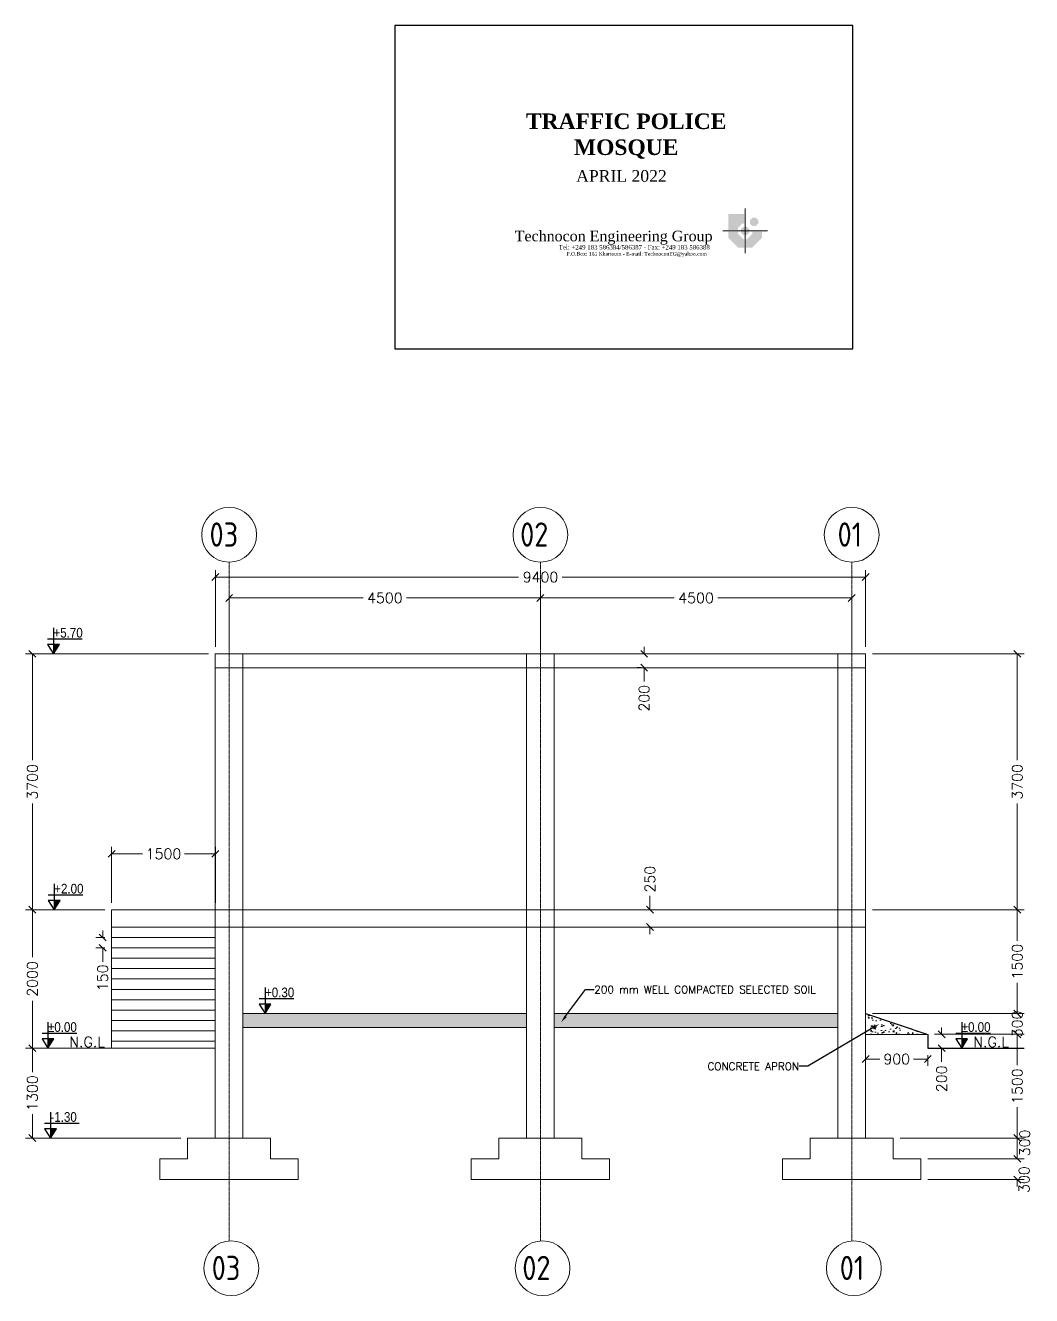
# Model space of a CAD drawing. Header units: millimetres. Extents: x 5119 to 442966, y -339486 to 193490.
# Drawn here: x 5624 to 20171, y 130711 to 149072 of the extents above; entities that cross this region are included whole.
import ezdxf
from ezdxf import colors
from ezdxf.entities.mleader import LeaderData, LeaderLine
from ezdxf.math import Vec2, Vec3

# ---------------------------------------------------------------- set-up
doc = ezdxf.new("R2010")
doc.units = ezdxf.units.MM
doc.header["$LTSCALE"] = 10
doc.header["$PDMODE"] = 34
doc.linetypes.add('ACAD_ISO10W100', pattern=[18, 12, -3, 0, -3])
for name, color, linetype in [('A-TEXT', 7, 'Continuous'), ('BINA', 7, 'Continuous'), ('LABLE', 5, 'Continuous')]:
    doc.layers.add(name, color=color, linetype=linetype)
for name, color, linetype, lineweight in [('KOT-20', 2, 'Continuous', 20), ('KOT-30', 3, 'Continuous', 0), ('S-COLS', 52, 'Continuous', 9), ('STR-CONC_IN_SEC', 7, 'Continuous', 15), ('STR-DIM', 1, 'Continuous', 9), ('STR-GRID', 248, 'Continuous', 9), ('STR-HATCH', 4, 'Continuous', 9), ('STR-TEXT', 7, 'Continuous', 9)]:
    doc.layers.add(name, color=color, linetype=linetype, lineweight=lineweight)
doc.layers.add('VPORT', color=3, linetype='Continuous', plot=False)
doc.styles.add('ARİEL TUR', font='arial.ttf', dxfattribs={"width": 0.85})
doc.styles.add('MINA_MM', font='romans.shx', dxfattribs={"height": 200})
doc.styles.add('MINA_MM_ANNOT_PLAN', font='dim.shx', dxfattribs={"height": 350})
doc.styles.add('MINA_MM_S', font='romans.shx', dxfattribs={"height": 150})
doc.styles.add('MINA_MM_X-SEC_SMALLER', font='romans.shx', dxfattribs={"height": 75, "bigfont": '@extfont2.shx'})
doc.styles.add('MZBI', font='times.ttf', dxfattribs={"height": 0.35})
doc.styles.add('MZBOLT', font='times.ttf', dxfattribs={"height": 0.5})
doc.dimstyles.new('MINA_MM_S', dxfattribs={"dimtxt": 150, "dimasz": 100, "dimexe": 100, "dimexo": 100, "dimgap": 50, "dimtad": 0, "dimdec": 0, "dimzin": 0, "dimdsep": 46, "dimtxsty": 'MINA_MM_S', "dimblk": 'OBLIQUE', "dimcen": 0.09, "dimclrd": 256, "dimclre": 256, "dimclrt": 7, "dimadec": 0, "dimazin": 0, "dimtfac": 1, "dimtdec": 0, "dimtix": 1, "dimtofl": 0, "dimtmove": 0, "dimatfit": 0, "dimfxl": 1, "dimtolj": 1, "dimtzin": 0, "dimlwd": -1, "dimlwe": -1, "dimarcsym": 0})

# ---------------------------------------------------------------- blocks, each defined once
blk = doc.blocks.new('A$C5A6E080A')
h = blk.add_hatch(color=0)
h.paths.add_polyline_path([(9.26, 8.62), (8.62, 9.26), (7.72, 9.26), (7.09, 8.62), (7.09, 7.72), (7.72, 7.09), (8.62, 7.09), (9.26, 7.72)])
h.paths.add_polyline_path([(6.92, 6.29), (6.29, 6.92), (5.84, 6.92), (5.84, 5.84), (6.92, 5.84)])
h.paths.add_polyline_path([(5.84, 6.92), (5.39, 6.92), (4.75, 6.29), (4.75, 5.84), (5.84, 5.84)])
h.paths.add_polyline_path([(5.84, 5.84), (4.75, 5.84), (4.75, 5.39), (5.39, 4.75), (5.84, 4.75)])
h.paths.add_polyline_path([(6.92, 5.39), (6.92, 5.84), (5.84, 5.84), (5.84, 4.75), (6.29, 4.75)])
h.paths.add_polyline_path([(10.22, 4.02), (10.22, 5.62), (7.72, 5.62), (7.72, 5.06), (6.29, 3.62), (6.06, 3.62), (6.06, 1.45), (7.66, 1.45)])
h.paths.add_polyline_path([(5.62, 3.62), (5.39, 3.62), (3.95, 5.06), (3.95, 5.62), (1.45, 5.62), (1.45, 4.02), (4.02, 1.45), (5.62, 1.45)])
h.paths.add_polyline_path([(5.06, 7.72), (5.62, 7.72), (5.62, 10.22), (4.02, 10.22), (1.45, 10.22), (1.45, 6.06), (3.95, 6.06), (3.95, 6.62)])
at = {"lineweight": 5}
for p, q in [((5.84, 11.68), (5.84, 0)), ((0, 5.84), (11.68, 5.84))]:
    blk.add_line(p, q, dxfattribs=at)
blk = doc.blocks.new('TEG')
at = {"color": 0, "xscale": 0.1101681463324624, "yscale": 0.1101681463324624, "zscale": 0.1101681463324624}
blk.add_blockref('A$C5A6E080A', (870.503, 200.47), dxfattribs=at)
at = {"layer": 'LABLE', "color": 0, "style": 'MZBI'}
blk.add_text('Technocon Engineering Group ', height=0.3044, dxfattribs=at).set_placement((864.515, 200.814))
at = {"layer": 'LABLE', "style": 'MZBOLT'}
for s, height, p in [('Tel: +249 183 586384/586387 - Fax: +249 183 586388', 0.12866, (865.782, 200.578)), ('P.O.Box: 165 Khartoum - E-mail: TechnoconEG@yahoo.com', 0.10582, (866.006, 200.401))]:
    blk.add_text(s, height=height, dxfattribs=at).set_placement(p)
blk = doc.blocks.new('_Oblique')
at = {"color": 0, "linetype": 'ByBlock', "lineweight": -2}
blk.add_line((-0.5, -0.5), (0.5, 0.5), dxfattribs=at)
blk = doc.blocks.new('*D314')
at = {"layer": 'Defpoints', "color": 0, "ltscale": 10, "transparency": 16777216}
for p in [(17770, 141098), (8370, 139988), (17770, 139988)]:
    blk.add_point(p, dxfattribs=at)
at = {"layer": 'STR-DIM', "ltscale": 10, "transparency": 16777216}
for p, q in [((8370, 140088), (8370, 141198)), ((17770, 140088), (17770, 141198)), ((8370, 141098), (12755, 141098)), ((17770, 141098), (13384, 141098))]:
    blk.add_line(p, q, dxfattribs=at)
at = {"layer": 'STR-DIM', "ltscale": 10, "transparency": 16777216, "xscale": 100, "yscale": 100, "zscale": 100, "rotation": 180}
blk.add_blockref('_Oblique', (8370, 141098), dxfattribs=at)
at = {"layer": 'STR-DIM', "ltscale": 10, "transparency": 16777216, "xscale": 100, "yscale": 100, "zscale": 100}
blk.add_blockref('_Oblique', (17770, 141098), dxfattribs=at)
at = {"layer": 'STR-DIM', "color": 7, "ltscale": 10, "transparency": 16777216, "insert": (13070, 141098), "char_height": 150, "attachment_point": 5, "style": 'MINA_MM_S'}
blk.add_mtext('\\A1;9400', dxfattribs=at)
blk = doc.blocks.new('*D315')
at = {"layer": 'Defpoints', "color": 0, "ltscale": 10, "transparency": 16777216}
for p in [(17770, 139988), (17770, 136288), (19963, 136288)]:
    blk.add_point(p, dxfattribs=at)
at = {"layer": 'STR-DIM', "ltscale": 10, "transparency": 16777216}
for p, q in [((17870, 139988), (20063, 139988)), ((19963, 139988), (19963, 138452)), ((19963, 136288), (19963, 137823)), ((17870, 136288), (20063, 136288))]:
    blk.add_line(p, q, dxfattribs=at)
at = {"layer": 'STR-DIM', "ltscale": 10, "transparency": 16777216, "xscale": 100, "yscale": 100, "zscale": 100}
for p, rotation in [((19963, 139988), 90), ((19963, 136288), 270)]:
    blk.add_blockref('_Oblique', p, dxfattribs=dict(at, rotation=rotation))
at = {"layer": 'STR-DIM', "color": 7, "ltscale": 10, "transparency": 16777216, "insert": (19963, 138138), "char_height": 150, "attachment_point": 5, "rotation": 90, "style": 'MINA_MM_S'}
blk.add_mtext('\\A1;3700', dxfattribs=at)
blk = doc.blocks.new('*D316')
at = {"layer": 'Defpoints', "color": 0, "ltscale": 10, "transparency": 16777216}
for p in [(17770, 136288), (17770, 134788), (19963, 134788)]:
    blk.add_point(p, dxfattribs=at)
at = {"layer": 'STR-DIM', "ltscale": 10, "transparency": 16777216}
for p, q in [((17870, 136288), (20063, 136288)), ((19963, 136288), (19963, 135841)), ((19963, 134788), (19963, 135234)), ((17870, 134788), (20063, 134788))]:
    blk.add_line(p, q, dxfattribs=at)
at = {"layer": 'STR-DIM', "ltscale": 10, "transparency": 16777216, "xscale": 100, "yscale": 100, "zscale": 100}
for p, rotation in [((19963, 136288), 90), ((19963, 134788), 270)]:
    blk.add_blockref('_Oblique', p, dxfattribs=dict(at, rotation=rotation))
at = {"layer": 'STR-DIM', "color": 7, "ltscale": 10, "transparency": 16777216, "insert": (19963, 135538), "char_height": 150, "attachment_point": 5, "rotation": 90, "style": 'MINA_MM_S'}
blk.add_mtext('\\A1;1500', dxfattribs=at)
blk = doc.blocks.new('*D317')
at = {"layer": 'Defpoints', "color": 0, "ltscale": 10, "transparency": 16777216}
for p in [(17770, 134788), (18669, 134488), (19963, 134488)]:
    blk.add_point(p, dxfattribs=at)
at = {"layer": 'STR-DIM', "ltscale": 10, "transparency": 16777216}
for p, q in [((17870, 134788), (20063, 134788)), ((19963, 134788), (19963, 134888)), ((18769, 134488), (20063, 134488)), ((19963, 134488), (19963, 134388))]:
    blk.add_line(p, q, dxfattribs=at)
at = {"layer": 'STR-DIM', "ltscale": 10, "transparency": 16777216, "xscale": 100, "yscale": 100, "zscale": 100}
for p, rotation in [((19963, 134788), 270), ((19963, 134488), 90)]:
    blk.add_blockref('_Oblique', p, dxfattribs=dict(at, rotation=rotation))
at = {"layer": 'STR-DIM', "color": 7, "ltscale": 10, "transparency": 16777216, "insert": (19963, 134638), "char_height": 150, "attachment_point": 5, "rotation": 90, "style": 'MINA_MM_S'}
blk.add_mtext('\\A1;300', dxfattribs=at)
blk = doc.blocks.new('*D318')
at = {"layer": 'Defpoints', "color": 0, "ltscale": 10, "transparency": 16777216}
for p in [(18669, 134488), (18170, 132988), (19963, 132988)]:
    blk.add_point(p, dxfattribs=at)
at = {"layer": 'STR-DIM', "ltscale": 10, "transparency": 16777216}
for p, q in [((18769, 134488), (20063, 134488)), ((19963, 134488), (19963, 134041)), ((19963, 132988), (19963, 133434)), ((18270, 132988), (20063, 132988))]:
    blk.add_line(p, q, dxfattribs=at)
at = {"layer": 'STR-DIM', "ltscale": 10, "transparency": 16777216, "xscale": 100, "yscale": 100, "zscale": 100}
for p, rotation in [((19963, 134488), 90), ((19963, 132988), 270)]:
    blk.add_blockref('_Oblique', p, dxfattribs=dict(at, rotation=rotation))
at = {"layer": 'STR-DIM', "color": 7, "ltscale": 10, "transparency": 16777216, "insert": (19963, 133738), "char_height": 150, "attachment_point": 5, "rotation": 90, "style": 'MINA_MM_S'}
blk.add_mtext('\\A1;1500', dxfattribs=at)
blk = doc.blocks.new('*D319')
at = {"layer": 'Defpoints', "color": 0, "ltscale": 10, "transparency": 16777216}
for p in [(18170, 132988), (18570, 132688), (19963, 132688)]:
    blk.add_point(p, dxfattribs=at)
at = {"layer": 'STR-DIM', "ltscale": 10, "transparency": 16777216}
for p, q in [((18270, 132988), (20063, 132988)), ((19963, 132988), (19963, 132688)), ((18670, 132688), (20063, 132688))]:
    blk.add_line(p, q, dxfattribs=at)
at = {"layer": 'STR-DIM', "ltscale": 10, "transparency": 16777216, "xscale": 100, "yscale": 100, "zscale": 100}
for p, rotation in [((19963, 132988), 90), ((19963, 132688), 270)]:
    blk.add_blockref('_Oblique', p, dxfattribs=dict(at, rotation=rotation))
at = {"layer": 'STR-DIM', "color": 7, "ltscale": 10, "transparency": 16777216, "insert": (20072, 132918), "char_height": 150, "attachment_point": 5, "rotation": 90, "style": 'MINA_MM_S'}
blk.add_mtext('\\A1;300', dxfattribs=at)
blk = doc.blocks.new('*D320')
at = {"layer": 'Defpoints', "color": 0, "ltscale": 10, "transparency": 16777216}
for p in [(18570, 132688), (18570, 132388), (19963, 132388)]:
    blk.add_point(p, dxfattribs=at)
at = {"layer": 'STR-DIM', "ltscale": 10, "transparency": 16777216}
for p, q in [((19963, 132688), (19963, 132788)), ((18670, 132688), (20063, 132688)), ((18670, 132388), (20063, 132388)), ((19963, 132388), (19963, 132288))]:
    blk.add_line(p, q, dxfattribs=at)
at = {"layer": 'STR-DIM', "ltscale": 10, "transparency": 16777216, "xscale": 100, "yscale": 100, "zscale": 100}
for p, rotation in [((19963, 132688), 270), ((19963, 132388), 90)]:
    blk.add_blockref('_Oblique', p, dxfattribs=dict(at, rotation=rotation))
at = {"layer": 'STR-DIM', "color": 7, "ltscale": 10, "transparency": 16777216, "insert": (20063, 132388), "char_height": 150, "attachment_point": 5, "rotation": 90, "style": 'MINA_MM_S'}
blk.add_mtext('\\A1;300', dxfattribs=at)
blk = doc.blocks.new('KOTK5')
at = {"layer": 'BINA', "linetype": 'Continuous'}
blk.add_line((-0.23, 0.33), (1.108, 0.33), dxfattribs=at)
blk.add_lwpolyline([(0, 0.75), (0, -0.25), (0.23, 0.11), (-0.23, 0.11), (0, -0.25)], dxfattribs=at)
at = {"layer": 'BINA', "color": 1, "linetype": 'Continuous', "lineweight": 9}
blk.add_solid([(0, 0.11), (0, -0.25), (0.23, 0.11)], dxfattribs=at)
blk = doc.blocks.new('*D323')
at = {"layer": 'Defpoints', "color": 0, "ltscale": 10, "transparency": 16777216}
for p in [(6442, 134288), (5724, 132988), (7970, 132988)]:
    blk.add_point(p, dxfattribs=at)
at = {"layer": 'STR-DIM', "ltscale": 10, "transparency": 16777216}
for p, q in [((6342, 134288), (5624, 134288)), ((5724, 134288), (5724, 133941)), ((5724, 132988), (5724, 133334)), ((7870, 132988), (5624, 132988))]:
    blk.add_line(p, q, dxfattribs=at)
at = {"layer": 'STR-DIM', "ltscale": 10, "transparency": 16777216, "xscale": 100, "yscale": 100, "zscale": 100}
for p, rotation in [((5724, 134288), 90), ((5724, 132988), 270)]:
    blk.add_blockref('_Oblique', p, dxfattribs=dict(at, rotation=rotation))
at = {"layer": 'STR-DIM', "color": 7, "ltscale": 10, "transparency": 16777216, "insert": (5724, 133638), "char_height": 150, "attachment_point": 5, "rotation": 90, "style": 'MINA_MM_S'}
blk.add_mtext('\\A1;1300', dxfattribs=at)
blk = doc.blocks.new('*D324')
at = {"layer": 'Defpoints', "color": 0, "ltscale": 10, "transparency": 16777216}
for p in [(5724, 136288), (6870, 136288), (6442, 134288)]:
    blk.add_point(p, dxfattribs=at)
at = {"layer": 'STR-DIM', "ltscale": 10, "transparency": 16777216}
for p, q in [((6770, 136288), (5624, 136288)), ((5724, 136288), (5724, 135602)), ((5724, 134288), (5724, 134973)), ((6342, 134288), (5624, 134288))]:
    blk.add_line(p, q, dxfattribs=at)
at = {"layer": 'STR-DIM', "ltscale": 10, "transparency": 16777216, "xscale": 100, "yscale": 100, "zscale": 100}
for p, rotation in [((5724, 136288), 90), ((5724, 134288), 270)]:
    blk.add_blockref('_Oblique', p, dxfattribs=dict(at, rotation=rotation))
at = {"layer": 'STR-DIM', "color": 7, "ltscale": 10, "transparency": 16777216, "insert": (5724, 135288), "char_height": 150, "attachment_point": 5, "rotation": 90, "style": 'MINA_MM_S'}
blk.add_mtext('\\A1;2000', dxfattribs=at)
blk = doc.blocks.new('*D325')
at = {"layer": 'Defpoints', "color": 0, "ltscale": 10, "transparency": 16777216}
for p in [(5724, 139988), (8370, 139988), (6870, 136288)]:
    blk.add_point(p, dxfattribs=at)
at = {"layer": 'STR-DIM', "ltscale": 10, "transparency": 16777216}
for p, q in [((8270, 139988), (5624, 139988)), ((5724, 139988), (5724, 138452)), ((5724, 136288), (5724, 137823)), ((6770, 136288), (5624, 136288))]:
    blk.add_line(p, q, dxfattribs=at)
at = {"layer": 'STR-DIM', "ltscale": 10, "transparency": 16777216, "xscale": 100, "yscale": 100, "zscale": 100}
for p, rotation in [((5724, 139988), 90), ((5724, 136288), 270)]:
    blk.add_blockref('_Oblique', p, dxfattribs=dict(at, rotation=rotation))
at = {"layer": 'STR-DIM', "color": 7, "ltscale": 10, "transparency": 16777216, "insert": (5724, 138138), "char_height": 150, "attachment_point": 5, "rotation": 90, "style": 'MINA_MM_S'}
blk.add_mtext('\\A1;3700', dxfattribs=at)
blk = doc.blocks.new('*D326')
at = {"layer": 'Defpoints', "color": 0, "ltscale": 10, "transparency": 16777216}
for p in [(6870, 137097), (6870, 136288), (8370, 136288)]:
    blk.add_point(p, dxfattribs=at)
at = {"layer": 'STR-DIM', "ltscale": 10, "transparency": 16777216}
for p, q in [((6870, 136388), (6870, 137197)), ((8370, 136388), (8370, 137197)), ((6870, 137097), (7316, 137097)), ((8370, 137097), (7923, 137097))]:
    blk.add_line(p, q, dxfattribs=at)
at = {"layer": 'STR-DIM', "ltscale": 10, "transparency": 16777216, "xscale": 100, "yscale": 100, "zscale": 100, "rotation": 180}
blk.add_blockref('_Oblique', (6870, 137097), dxfattribs=at)
at = {"layer": 'STR-DIM', "ltscale": 10, "transparency": 16777216, "xscale": 100, "yscale": 100, "zscale": 100}
blk.add_blockref('_Oblique', (8370, 137097), dxfattribs=at)
at = {"layer": 'STR-DIM', "color": 7, "ltscale": 10, "transparency": 16777216, "insert": (7620, 137097), "char_height": 150, "attachment_point": 5, "style": 'MINA_MM_S'}
blk.add_mtext('\\A1;1500', dxfattribs=at)
blk = doc.blocks.new('*D327')
at = {"layer": 'Defpoints', "color": 0, "ltscale": 10, "transparency": 16777216}
for p in [(14628, 139988), (14569, 139788), (14628, 139788)]:
    blk.add_point(p, dxfattribs=at)
at = {"layer": 'STR-DIM', "ltscale": 10, "transparency": 16777216}
for p, q in [((14528, 139988), (14469, 139988)), ((14569, 139988), (14569, 140088)), ((14528, 139788), (14469, 139788)), ((14569, 139788), (14569, 139588))]:
    blk.add_line(p, q, dxfattribs=at)
at = {"layer": 'STR-DIM', "ltscale": 10, "transparency": 16777216, "xscale": 100, "yscale": 100, "zscale": 100}
for p, rotation in [((14569, 139988), 270), ((14569, 139788), 90)]:
    blk.add_blockref('_Oblique', p, dxfattribs=dict(at, rotation=rotation))
at = {"layer": 'STR-DIM', "color": 7, "ltscale": 10, "transparency": 16777216, "insert": (14569, 139345), "char_height": 150, "attachment_point": 5, "rotation": 90, "style": 'MINA_MM_S'}
blk.add_mtext('\\A1;200', dxfattribs=at)
blk = doc.blocks.new('*D328')
at = {"layer": 'Defpoints', "color": 0, "ltscale": 10, "transparency": 16777216}
for p in [(14534, 136288), (14534, 136038), (14653, 136038)]:
    blk.add_point(p, dxfattribs=at)
at = {"layer": 'STR-DIM', "ltscale": 10, "transparency": 16777216}
for p, q in [((14653, 136288), (14653, 136488)), ((14634, 136288), (14753, 136288)), ((14634, 136038), (14753, 136038)), ((14653, 136038), (14653, 135938))]:
    blk.add_line(p, q, dxfattribs=at)
at = {"layer": 'STR-DIM', "ltscale": 10, "transparency": 16777216, "xscale": 100, "yscale": 100, "zscale": 100}
for p, rotation in [((14653, 136288), 270), ((14653, 136038), 90)]:
    blk.add_blockref('_Oblique', p, dxfattribs=dict(at, rotation=rotation))
at = {"layer": 'STR-DIM', "color": 7, "ltscale": 10, "transparency": 16777216, "insert": (14653, 136730), "char_height": 150, "attachment_point": 5, "rotation": 90, "style": 'MINA_MM_S'}
blk.add_mtext('\\A1;250', dxfattribs=at)
blk = doc.blocks.new('*D329')
at = {"layer": 'Defpoints', "color": 0, "ltscale": 10, "transparency": 16777216}
for p in [(6870, 135888), (6741, 135738), (6870, 135738)]:
    blk.add_point(p, dxfattribs=at)
at = {"layer": 'STR-DIM', "ltscale": 10, "transparency": 16777216}
for p, q in [((6770, 135888), (6641, 135888)), ((6741, 135888), (6741, 135988)), ((6770, 135738), (6641, 135738)), ((6741, 135738), (6741, 135538))]:
    blk.add_line(p, q, dxfattribs=at)
at = {"layer": 'STR-DIM', "ltscale": 10, "transparency": 16777216, "xscale": 100, "yscale": 100, "zscale": 100}
for p, rotation in [((6741, 135888), 270), ((6741, 135738), 90)]:
    blk.add_blockref('_Oblique', p, dxfattribs=dict(at, rotation=rotation))
at = {"layer": 'STR-DIM', "color": 7, "ltscale": 10, "transparency": 16777216, "insert": (6741, 135305), "char_height": 150, "attachment_point": 5, "rotation": 90, "style": 'MINA_MM_S'}
blk.add_mtext('\\A1;150', dxfattribs=at)
blk = doc.blocks.new('*D330')
at = {"layer": 'Defpoints', "color": 0, "ltscale": 10, "transparency": 16777216}
for p in [(17770, 134288), (18670, 134288), (17770, 134130)]:
    blk.add_point(p, dxfattribs=at)
at = {"layer": 'STR-DIM', "ltscale": 10, "transparency": 16777216}
for p, q in [((17770, 134188), (17770, 134030)), ((17770, 134130), (17977, 134130)), ((18670, 134130), (18462, 134130)), ((18670, 134188), (18670, 134030))]:
    blk.add_line(p, q, dxfattribs=at)
at = {"layer": 'STR-DIM', "ltscale": 10, "transparency": 16777216, "xscale": 100, "yscale": 100, "zscale": 100, "rotation": 180}
blk.add_blockref('_Oblique', (17770, 134130), dxfattribs=at)
at = {"layer": 'STR-DIM', "ltscale": 10, "transparency": 16777216, "xscale": 100, "yscale": 100, "zscale": 100}
blk.add_blockref('_Oblique', (18670, 134130), dxfattribs=at)
at = {"layer": 'STR-DIM', "color": 7, "ltscale": 10, "transparency": 16777216, "insert": (18220, 134130), "char_height": 150, "attachment_point": 5, "style": 'MINA_MM_S'}
blk.add_mtext('\\A1;900', dxfattribs=at)
blk = doc.blocks.new('*D331')
at = {"layer": 'Defpoints', "color": 0, "ltscale": 10, "transparency": 16777216}
for p in [(13070, 140796), (13070, 139988), (17570, 139988)]:
    blk.add_point(p, dxfattribs=at)
at = {"layer": 'STR-DIM', "ltscale": 10, "transparency": 16777216}
for p, q in [((13070, 140088), (13070, 140896)), ((17570, 140088), (17570, 140896)), ((13070, 140796), (15005, 140796)), ((17570, 140796), (15634, 140796))]:
    blk.add_line(p, q, dxfattribs=at)
at = {"layer": 'STR-DIM', "ltscale": 10, "transparency": 16777216, "xscale": 100, "yscale": 100, "zscale": 100, "rotation": 180}
blk.add_blockref('_Oblique', (13070, 140796), dxfattribs=at)
at = {"layer": 'STR-DIM', "ltscale": 10, "transparency": 16777216, "xscale": 100, "yscale": 100, "zscale": 100}
blk.add_blockref('_Oblique', (17570, 140796), dxfattribs=at)
at = {"layer": 'STR-DIM', "color": 7, "ltscale": 10, "transparency": 16777216, "insert": (15320, 140796), "char_height": 150, "attachment_point": 5, "style": 'MINA_MM_S'}
blk.add_mtext('\\A1;4500', dxfattribs=at)
blk = doc.blocks.new('*D332')
at = {"layer": 'Defpoints', "color": 0, "ltscale": 10, "transparency": 16777216}
for p in [(8570, 140796), (8570, 139988), (13070, 139988)]:
    blk.add_point(p, dxfattribs=at)
at = {"layer": 'STR-DIM', "ltscale": 10, "transparency": 16777216}
for p, q in [((8570, 140088), (8570, 140896)), ((13070, 140088), (13070, 140896)), ((8570, 140796), (10505, 140796)), ((13070, 140796), (11134, 140796))]:
    blk.add_line(p, q, dxfattribs=at)
at = {"layer": 'STR-DIM', "ltscale": 10, "transparency": 16777216, "xscale": 100, "yscale": 100, "zscale": 100, "rotation": 180}
blk.add_blockref('_Oblique', (8570, 140796), dxfattribs=at)
at = {"layer": 'STR-DIM', "ltscale": 10, "transparency": 16777216, "xscale": 100, "yscale": 100, "zscale": 100}
blk.add_blockref('_Oblique', (13070, 140796), dxfattribs=at)
at = {"layer": 'STR-DIM', "color": 7, "ltscale": 10, "transparency": 16777216, "insert": (10820, 140796), "char_height": 150, "attachment_point": 5, "style": 'MINA_MM_S'}
blk.add_mtext('\\A1;4500', dxfattribs=at)
blk = doc.blocks.new('*D333')
at = {"layer": 'Defpoints', "color": 0, "ltscale": 10, "transparency": 16777216}
for p in [(18670, 134488), (18670, 134288), (18869, 134288)]:
    blk.add_point(p, dxfattribs=at)
at = {"layer": 'STR-DIM', "ltscale": 10, "transparency": 16777216}
for p, q in [((18869, 134488), (18869, 134588)), ((18770, 134488), (18969, 134488)), ((18770, 134288), (18969, 134288)), ((18869, 134288), (18869, 134088))]:
    blk.add_line(p, q, dxfattribs=at)
at = {"layer": 'STR-DIM', "ltscale": 10, "transparency": 16777216, "xscale": 100, "yscale": 100, "zscale": 100}
for p, rotation in [((18869, 134488), 270), ((18869, 134288), 90)]:
    blk.add_blockref('_Oblique', p, dxfattribs=dict(at, rotation=rotation))
at = {"layer": 'STR-DIM', "color": 7, "ltscale": 10, "transparency": 16777216, "insert": (18869, 133845), "char_height": 150, "attachment_point": 5, "rotation": 90, "style": 'MINA_MM_S'}
blk.add_mtext('\\A1;200', dxfattribs=at)

msp = doc.modelspace()

# ---------------------------------------------------------------- hatches: boundary and pattern name
at = {"layer": 'STR-HATCH', "ltscale": 10}
h = msp.add_hatch(dxfattribs=at)
h.set_pattern_fill('AR-SAND', color=256)
h.paths.add_polyline_path([(13269.5, 134787.6), (13269.5, 134587.6), (17369.5, 134587.6), (17369.5, 134787.6)])
h.paths.add_polyline_path([(12869.5, 134587.6), (12869.5, 134787.6), (8769.5, 134787.6), (8769.5, 134587.6)])
h = msp.add_hatch(dxfattribs=at)
h.set_pattern_fill('AR-CONC', color=256)
h.paths.add_polyline_path([(18669.3, 134487.6), (17769.5, 134787.6), (17769.5, 134487.6)])

# ---------------------------------------------------------------- linework, layer by layer
msp.add_lwpolyline([(17586.1, 144396.9), (17586.1, 149071.9), (10967.1, 149071.9), (10967.1, 144396.9)], close=True)
at = {"layer": 'S-COLS', "ltscale": 10}
for points in [[(8369.5, 139987.6), (8369.5, 132987.6)], [(8769.5, 139987.6), (8769.5, 132987.6)], [(12869.5, 139987.6), (12869.5, 132987.6)], [(13269.5, 139987.6), (13269.5, 132987.6)], [(17369.5, 139987.6), (17369.5, 132987.6)], [(17769.5, 139987.6), (17769.5, 132987.6)]]:
    msp.add_lwpolyline(points, dxfattribs=at)
at = {"layer": 'STR-CONC_IN_SEC', "ltscale": 10}
for p, q in [((6869.5, 136037.6), (6869.5, 134287.6)), ((6869.5, 135887.6), (8369.5, 135887.6)), ((6869.5, 135737.6), (8369.5, 135737.6)), ((6869.5, 135587.6), (8369.5, 135587.6)), ((6869.5, 135437.6), (8369.5, 135437.6)), ((6869.5, 135287.6), (8369.5, 135287.6)), ((6869.5, 135137.6), (8369.5, 135137.6)), ((6869.5, 134987.6), (8369.5, 134987.6)), ((6869.5, 134837.6), (8369.5, 134837.6)), ((8769.5, 134787.6), (12869.5, 134787.6)), ((13269.5, 134787.6), (17369.5, 134787.6)), ((6869.5, 134687.6), (8369.5, 134687.6)), ((8769.5, 134587.6), (12869.5, 134587.6)), ((13269.5, 134587.6), (17369.5, 134587.6)), ((6869.5, 134537.6), (8369.5, 134537.6)), ((17769.5, 134487.6), (18669.3, 134487.6)), ((5723.7, 134287.6), (8369.5, 134287.6)), ((6869.5, 134387.6), (8369.5, 134387.6))]:
    msp.add_line(p, q, dxfattribs=at)
for points in [[(8369.5, 139987.6), (17769.5, 139987.6), (17769.5, 139787.6), (8369.5, 139787.6), (8369.5, 139987.6)], [(6869.5, 136287.6), (17769.5, 136287.6), (17769.5, 136037.6), (6869.5, 136037.6), (6869.5, 136287.6)], [(8569.5, 132987.6), (9169.5, 132987.6), (9169.5, 132687.6), (9569.5, 132687.6), (9569.5, 132387.6), (7569.5, 132387.6), (7569.5, 132687.6), (7969.5, 132687.6), (7969.5, 132987.6), (8569.5, 132987.6)], [(13069.5, 132987.6), (13669.5, 132987.6), (13669.5, 132687.6), (14069.5, 132687.6), (14069.5, 132387.6), (12069.5, 132387.6), (12069.5, 132687.6), (12469.5, 132687.6), (12469.5, 132987.6), (13069.5, 132987.6)], [(17569.5, 132987.6), (18169.5, 132987.6), (18169.5, 132687.6), (18569.5, 132687.6), (18569.5, 132387.6), (16569.5, 132387.6), (16569.5, 132687.6), (16969.5, 132687.6), (16969.5, 132987.6), (17569.5, 132987.6)]]:
    msp.add_lwpolyline(points, dxfattribs=at)
at = {"layer": 'STR-GRID', "linetype": 'ACAD_ISO10W100', "ltscale": 0.1}
for p, q in [((8569.5, 141312.7), (8569.5, 131503.2)), ((13069.5, 141312.7), (13069.5, 131503.2)), ((17569.5, 141312.7), (17569.5, 131503.2))]:
    msp.add_line(p, q, dxfattribs=at)
at = {"layer": 'STR-GRID', "ltscale": 10}
for centre in [(8569.5, 141708.8), (13069.5, 141708.8), (17569.5, 141708.8), (8600.7, 131107.2), (13100.7, 131107.2), (17600.7, 131107.2)]:
    msp.add_circle(centre, 396.1, dxfattribs=at)
at = {"layer": 'VPORT', "ltscale": 10}
msp.add_lwpolyline([(17769.5, 134787.6), (18669.3, 134487.6), (18669.5, 134287.6), (20063.3, 134287.6)], dxfattribs=at)

# ---------------------------------------------------------------- block references
at = {"xscale": 502.4684328224585, "yscale": 502.4684328224585, "zscale": 502.4684328224585}
msp.add_blockref('TEG', (-421693.9, 45048.4), dxfattribs=at)
at = {"layer": 'KOT-20', "lineweight": -3}
ref = msp.add_blockref('KOTK5', (6030, 140081.3), dxfattribs=dict(at, xscale=375, yscale=375, zscale=375))
ref.add_attrib('000.00', '+5.70', (6030, 140222.8), dxfattribs={"layer": 'KOT-30', "color": 7, "height": 140.62, "style": 'ARİEL TUR', "width": 0.85})
ref = msp.add_blockref('KOTK5', (6040.8, 136381.3), dxfattribs=dict(at, xscale=375, yscale=375, zscale=375))
ref.add_attrib('000.00', '+2.00', (6040.8, 136522.8), dxfattribs={"layer": 'KOT-30', "color": 7, "height": 140.62, "style": 'ARİEL TUR', "width": 0.85})
ref = msp.add_blockref('KOTK5', (9087.8, 134881.3), dxfattribs=dict(at, xscale=375, yscale=375, zscale=375))
ref.add_attrib('000.00', '+0.30', (9087.8, 135022.8), dxfattribs={"layer": 'KOT-30', "color": 7, "height": 140.62, "style": 'ARİEL TUR', "width": 0.85})
ref = msp.add_blockref('KOTK5', (5950.2, 134381.3), dxfattribs=dict(at, xscale=375, yscale=375, zscale=375))
ref.add_attrib('000.00', '%%P0.00', (5950.2, 134522.8), dxfattribs={"layer": 'KOT-30', "color": 7, "height": 140.62, "style": 'ARİEL TUR', "width": 0.85})
ref = msp.add_blockref('KOTK5', (19159.9, 134381.3), dxfattribs=dict(at, xscale=375, yscale=375, zscale=375))
ref.add_attrib('000.00', '%%P0.00', (19159.9, 134522.8), dxfattribs={"layer": 'KOT-30', "color": 7, "height": 140.62, "style": 'ARİEL TUR', "width": 0.85})
ref = msp.add_blockref('KOTK5', (5985.9, 133081.3), dxfattribs=dict(at, xscale=375, yscale=375, zscale=375))
ref.add_attrib('000.00', '-1.30', (5985.9, 133222.8), dxfattribs={"layer": 'KOT-30', "color": 7, "height": 140.62, "style": 'ARİEL TUR', "width": 0.85})

# ---------------------------------------------------------------- texts
at = {"layer": 'A-TEXT', "ltscale": 10, "char_height": 150, "attachment_point": 1, "style": 'MINA_MM_S'}
for insert in [(6258, 134452.3), (19327.9, 134452.3)]:
    msp.add_mtext_dynamic_manual_height_columns('N.G.L', width=348.623, gutter_width=750, heights=[0], dxfattribs=dict(at, insert=insert))
at = {"layer": 'STR-TEXT', "attachment_point": 5, "style": 'MINA_MM_X-SEC_SMALLER'}
for s, insert, char_height, width in [('\\A1;{\\fRomantic|b1|i0|c2|p2;TRAFFIC POLICE \\PMOSQUE}', (14309.3, 147470.8), 225, 2852.25), ('\\A1;\\pxql;{\\fRomantic|b0|i0|c2|p2;APRIL 2022}', (14357.9, 146894.7), 168.75, 1543.558)]:
    msp.add_mtext(s, dxfattribs=dict(at, insert=insert, char_height=char_height, width=width))
at = {"layer": 'STR-TEXT', "char_height": 350, "attachment_point": 1, "style": 'MINA_MM_ANNOT_PLAN'}
for s, insert in [('03', (8285.8, 141887.3)), ('02', (12776.1, 141887.3)), ('01', (17365.7, 141887.3)), ('03', (8317, 131285.7)), ('02', (12807.2, 131285.7)), ('01', (17396.9, 131285.7))]:
    msp.add_mtext_dynamic_manual_height_columns(s, width=668.667, gutter_width=12.5, heights=[0], dxfattribs=dict(at, insert=insert))

# ---------------------------------------------------------------- dimensions: what is measured, and where the dimension line sits
at = {"layer": 'STR-DIM', "ltscale": 10}
dim = msp.add_linear_dim(base=(17769.5, 141098), p1=(8369.5, 139987.6), p2=(17769.5, 139987.6), dimstyle='MINA_MM_S', dxfattribs=at)
dim.commit()
dim.dimension.update_dxf_attribs({"geometry": '*D314', "text_midpoint": (13069.5, 141098), "dimtype": 160})
dim = msp.add_linear_dim(base=(8569.5, 140795.8), p1=(13069.5, 139987.6), p2=(8569.5, 139987.6), dimstyle='MINA_MM_S', override={"dimtmove": 1}, dxfattribs=at)
dim.commit()
dim.dimension.update_dxf_attribs({"geometry": '*D332', "text_midpoint": (10819.5, 140795.8)})
for base, p1, p2, picture, middle in [((13069.5, 140795.8), (17569.5, 139987.6), (13069.5, 139987.6), '*D331', (15319.5, 140795.8)), ((6869.5, 137097.3), (8369.5, 136287.6), (6869.5, 136287.6), '*D326', (7619.5, 137097.3)), ((17769.5, 134130.3), (18669.5, 134287.6), (17769.5, 134287.6), '*D330', (18219.5, 134130.3))]:
    dim = msp.add_linear_dim(base=base, p1=p1, p2=p2, dimstyle='MINA_MM_S', dxfattribs=at)
    dim.commit()
    dim.dimension.update_dxf_attribs({"geometry": picture, "text_midpoint": middle})
for base, p1, p2, picture, middle in [((5723.7, 139987.6), (6869.5, 136287.6), (8369.5, 139987.6), '*D325', (5723.7, 138137.6)), ((5723.7, 136287.6), (6441.8, 134287.6), (6869.5, 136287.6), '*D324', (5723.7, 135287.6)), ((19963.3, 134787.6), (17769.5, 136287.6), (17769.5, 134787.6), '*D316', (19963.3, 135537.6)), ((19963.3, 134487.6), (17769.5, 134787.6), (18669.3, 134487.6), '*D317', (19963.3, 134637.6)), ((19963.3, 132987.6), (18669.3, 134487.6), (18169.5, 132987.6), '*D318', (19963.3, 133737.6))]:
    dim = msp.add_linear_dim(base=base, p1=p1, p2=p2, angle=90, dimstyle='MINA_MM_S', override={"dimtmove": 1}, dxfattribs=at)
    dim.commit()
    dim.dimension.update_dxf_attribs({"geometry": picture, "text_midpoint": middle})
for base, p1, p2, picture, middle in [((14568.8, 139787.6), (14628.3, 139987.6), (14628.3, 139787.6), '*D327', (14568.8, 139344.7)), ((14653.3, 136037.6), (14533.5, 136287.6), (14533.5, 136037.6), '*D328', (14653.3, 136730.4)), ((6740.6, 135737.6), (6869.5, 135887.6), (6869.5, 135737.6), '*D329', (6740.6, 135305.4)), ((18869.3, 134287.6), (18669.5, 134487.6), (18669.5, 134287.6), '*D333', (18869.3, 133844.7))]:
    dim = msp.add_linear_dim(base=base, p1=p1, p2=p2, angle=90, dimstyle='MINA_MM_S', dxfattribs=at)
    dim.commit()
    dim.dimension.update_dxf_attribs({"geometry": picture, "text_midpoint": middle, "dimtype": 160})
for base, p1, p2, picture, middle in [((19963.3, 136287.6), (17769.5, 139987.6), (17769.5, 136287.6), '*D315', (19963.3, 138137.6)), ((5723.7, 132987.6), (6441.8, 134287.6), (7969.5, 132987.6), '*D323', (5723.7, 133637.6))]:
    dim = msp.add_linear_dim(base=base, p1=p1, p2=p2, angle=90, dimstyle='MINA_MM_S', dxfattribs=at)
    dim.commit()
    dim.dimension.update_dxf_attribs({"geometry": picture, "text_midpoint": middle})
for base, p1, p2, picture, middle in [((19963.3, 132687.6), (18169.5, 132987.6), (18569.5, 132687.6), '*D319', (20072.3, 132917.9)), ((19963.3, 132387.6), (18569.5, 132687.6), (18569.5, 132387.6), '*D320', (20063.3, 132387.6))]:
    dim = msp.add_linear_dim(base=base, p1=p1, p2=p2, angle=90, dimstyle='MINA_MM_S', override={"dimtmove": 1}, dxfattribs=at)
    dim.commit()
    dim.dimension.update_dxf_attribs({"geometry": picture, "text_midpoint": middle, "dimtype": 160})

# ---------------------------------------------------------------- leaders
at = {"layer": 'STR-DIM', "color": 0, "ltscale": 10}
ml = msp.add_multileader_mtext('Standard', dxfattribs=at)
ml.set_content('200 mm WELL COMPACTED SELECTED SOIL', style='MINA_MM')
ml.set_leader_properties(color=1)
ml.build(insert=Vec2(0, 0))
ml.multileader.update_dxf_attribs({"arrow_head_size": 110})
ctx = ml.context
ctx.base_point, ctx.char_height, ctx.arrow_head_size, ctx.plane_origin = Vec3(13847.2, 135134.7), 110, 110, Vec3(14615.7, 134703.9)
notes = []
notes.append((ctx, [(0, (1, 1, 0), (13720.8, 135134.7), (1, 0), 126.5, [(0, [(13368.9, 134659.5)], 0, [])])]))
ctx.mtext.insert, ctx.mtext.flow_direction = Vec3(13849.2, 135189.7), 5
ml = msp.add_multileader_mtext('Standard', dxfattribs=at)
ml.set_content('CONCRETE APRON', style='MINA_MM')
ml.set_leader_properties(color=1)
ml.build(insert=Vec2(0, 0))
ml.multileader.update_dxf_attribs({"arrow_head_size": 110})
ctx = ml.context
ctx.base_point, ctx.char_height, ctx.arrow_head_size, ctx.plane_origin = Vec3(15345.8, 134025.5), 110, 110, Vec3(19274, 134635.1)
ctx.text_align_type = 2
notes.append((ctx, [(1, (1, 1, 0), (16937.7, 134025.5), (-1, 0), 126.5, [(0, [(17970.5, 134638.4)], 0, [])])]))
ctx.mtext.insert, ctx.mtext.alignment, ctx.mtext.flow_direction = Vec3(16809.2, 134080.5), 3, 5
for ctx, leaders in notes:
    for number, flags, end, landing, length, lines in leaders:
        leader = LeaderData()
        leader.index, (leader.has_last_leader_line, leader.has_dogleg_vector, leader.attachment_direction) = number, flags
        leader.last_leader_point, leader.dogleg_vector, leader.dogleg_length = Vec3(end), Vec3(landing), length
        for number, points, colour, breaks in lines:
            line = LeaderLine()
            line.index, line.vertices, line.color, line.breaks = number, Vec3.list(points), colors.encode_raw_color(colour), breaks
            leader.lines.append(line)
        ctx.leaders.append(leader)

doc.saveas('drawing.dxf')
